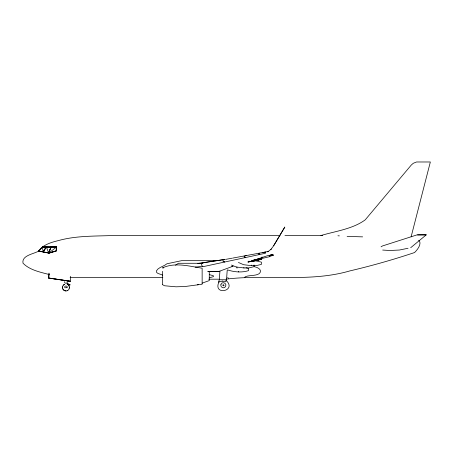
<?xml version="1.0" encoding="UTF-8"?>
<svg xmlns="http://www.w3.org/2000/svg" width="453" height="453" viewBox="0 0 453 453"><rect width="100%" height="100%" fill="white"/><g stroke="black" fill="none" stroke-linecap="round" stroke-linejoin="round"><path stroke-width="0.68" d="M259.563 259.054L261.777 259.02L255.294 259.767L268.119 255.509L271.794 255.169L271.8 254.818L273.34 255.005L269.405 256.721L259.563 259.054L257.717 258.827M46.376 246.902L43.075 251.562L42.378 247.128L56.472 247.128L56.07 250.781L48.816 253.199L48.59 252.91L50.946 246.902L56.693 246.902L56.342 250.985L48.816 253.199L38.715 250.934L48.811 252.961L56.342 250.985L56.693 246.902L42.588 246.902L50.861 247.128M70.594 276.296L70.255 281.29L48.72 278.097L49.009 273.102M48.72 278.097L49.02 273.72M227.213 270.164L226.562 279.207C225.588 283.159 225.849 281.641 222.304 281.098M219.931 271.205L219.297 279.716L218.556 282.083L222.287 281.098M67.163 281.59C68.307 283.799 63.601 283.799 64.739 281.59M269.405 256.721L269.258 255.447M269.212 255.441L271.8 254.818L273.306 255.288M271.8 254.818L270.475 254.954M64.366 287.542L64.49 286.919M62.48 287.525L62.746 286.126M69.156 288.867L69.422 287.462M69.841 284.677C69.898 285.718 68.465 283.074 67.237 283.504M411.109 236.851L430.35 161.981L416.534 161.981L413.289 163.278L411.29 165.034L365.237 219.835C352.683 229.048 335.65 231.155 320.928 235.52M48.816 253.199L51.104 247.128L48.59 252.91L38.46 251.2C33.601 253.997 21.444 255.486 23.001 263.187C29.756 270.135 40.209 272.117 49.309 274.563M273.618 245.786L284.784 227.123L273.618 245.786L270.809 249.597M219.071 281.647C212.208 296.29 237.763 291.047 225.939 280.237M62.746 286.188L63.494 284.994L64.626 284.235M69.156 288.804L68.414 289.994L67.276 290.752M43.318 251.619L46.523 247.128L48.59 252.91M42.927 251.766L46.297 247.128M38.46 251.2C43.097 244.648 51.047 242.395 58.443 240.571C75.022 235.939 92.372 236.189 109.428 235.634L279.999 235.634M38.811 250.951L42.701 246.913M410.695 247.717L426.256 234.852L417.411 234.762L382.394 245.985L381.058 246.828M68.72 285.509L69.394 284.954L67.05 283.901M267.672 251.896L271.375 249.025M48.811 252.961L56.472 247.128M64.83 286.409L65.957 285.934L67.072 286.409M63.494 285.056L64.626 284.297M175.504 265.209L178.437 263.278L202.31 263.278M203.408 262.78L202.066 263.391C201.024 264.58 201.902 266.319 203.301 266.63L265.498 253.233L265.248 252.44L265.56 251.998L232.995 258.034M219.286 279.722L226.517 279.824M208.255 271.692L218.51 271.585L233.131 266.194L231.76 266.154M197.429 284.846L198.742 284.376M202.032 283.193L209.269 280.594L209.269 271.811M248.403 262.14L255.113 259.92L261.149 259.229L255.719 260.968M247.757 262.004L249.065 261.562M254.297 260.934L252.287 261.568L258.204 259.784L259.184 259.892L256.404 260.226L256.404 259.563M250.486 261.387L255.113 259.92L253.748 259.92M209.382 277.785L213.448 276.63L213.448 275.775L209.382 274.626M248.284 261.964L259.275 259.422M262.842 252.542L268.34 251.409M248.295 261.268L251.024 261.324L261.149 259.229L259.903 259.082M408.045 248.261L399.416 250.028L389.88 250.503L382.677 250.05M67.276 290.69C65.073 291.749 62.423 289.852 62.48 287.462M225.77 259.354L232.338 258.153M225.084 259.456L197.757 263.448M253.748 260.124L255.113 259.92M203.204 262.808L201.902 263L224.66 259.427L223.403 259.875L222.904 260.707L223.131 261.285L224.66 261.981M261.472 257.423L262.848 257.242L261.466 257.196M251.024 261.324L257.066 260.605L256.404 260.226M195.203 267.145L202.814 266.279M271.794 255.169L273.335 255.005M226.16 279.127C267.287 274.127 309.586 282.644 349.937 270.888C371.766 265.781 393.346 259.643 414.603 252.531C417.298 249.745 421.364 245.039 419.546 240.911L418.572 240.577M426.256 234.852L417.547 235.033M246.189 255.605L244.11 256.307L244.433 257.055L245.373 257.349M259.784 253.25L258.346 253.725L259.258 254.444M227.548 269.903C234.224 272.106 241.738 272.791 248.533 270.651L248.533 268.408L246.002 267.802M284.954 235.634L322.774 235.634M219.784 260.673L181.579 260.673L166.947 263.771C163.867 266.483 158.307 267.219 156.387 270.934C155.538 273.906 161.376 273.98 162.74 275.26M70.102 277.446L162.848 277.446M208.748 279.19L219.195 279.19M163.771 267.916L162.434 267.91C175.034 262.077 189.139 266.217 202.14 268.199L202.14 284.235L185.073 286.517L176.019 286.806L164.524 285.758L162.434 284.592M207.576 271.466L218.51 271.585M362.638 236.862L347.117 236.381M337.944 235.77L339.354 235.866M260.685 258.895L261.777 259.02M251.313 265.651L243.601 264.711L238.403 262.451M243.929 267.938L236.211 266.998L231.528 265.033M65.187 280.43L48.765 278.017M66.557 280.628L70.255 281.171M48.771 278.091L70.306 281.29M65.957 290.956L63.494 289.931L62.746 288.804M256.37 260.945L261.426 262.151L261.426 264.393L256.37 265.6L251.313 265.685L251.313 265.079M254.139 266.675C256.5 267.168 259.971 268.221 260.515 270.934C260.503 276.947 247.893 274.529 244.892 277.083L244.892 277.446M223.131 261.285L224.19 261.896M228.578 278.238L227.553 277.576M67.276 284.235L68.414 285.056M68.414 284.994L69.156 286.188M67.418 286.93L67.548 287.542M69.156 286.126L69.422 287.525M236.828 266.964L237.032 268.131M254.037 264.999L254.037 266.675L248.98 267.882L243.929 267.972L243.929 267.366M238.42 271.336L238.42 271.942M162.434 271.307L162.434 284.393M220.985 284.235C219.609 287.27 224.541 289.439 225.713 286.251C227.083 283.238 222.157 281.07 220.985 284.235M223.969 285.248L223.357 285.877L222.723 285.248L223.357 284.626L223.969 285.248M66.336 287.536C65.504 288.816 65.504 286.256 66.336 287.536M69.813 284.688L70.051 284.982L69.813 284.694"/></g></svg>
